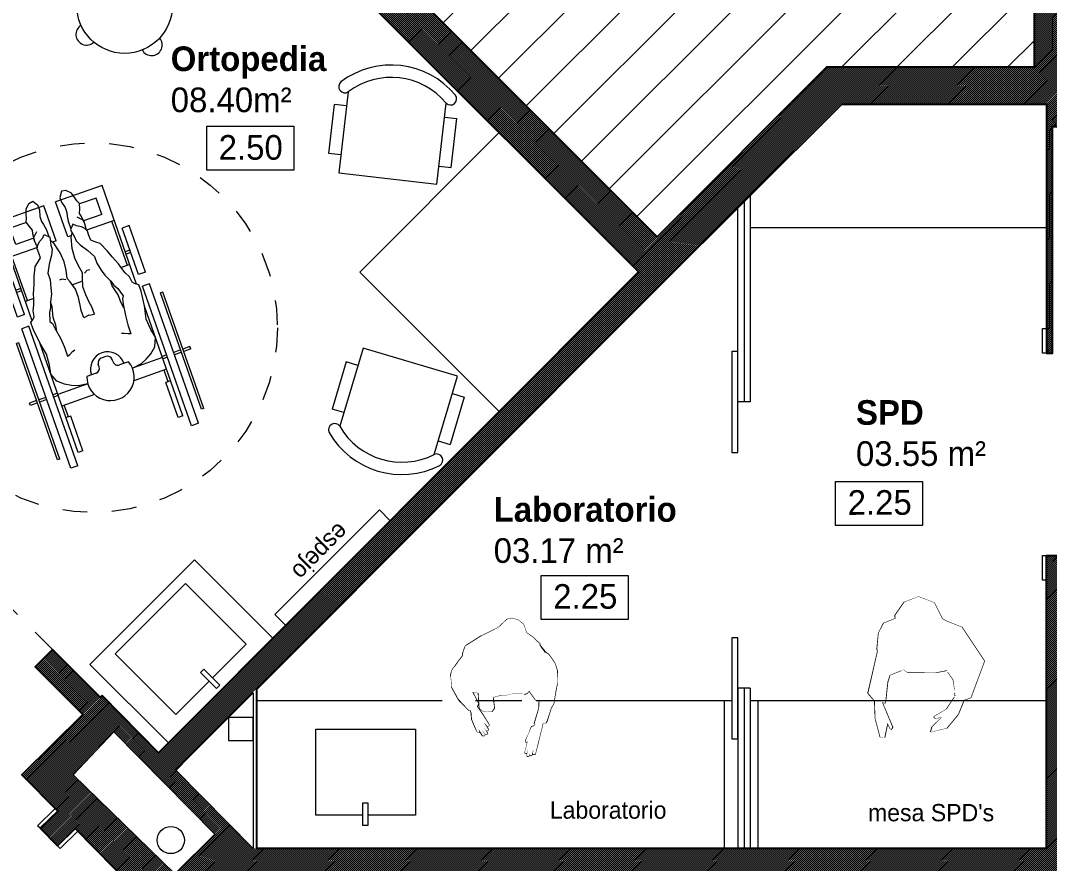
# Model space of a CAD drawing. Header units: millimetres. Extents: x -177 to 251, y 63 to 264.
# Drawn here: x 162.701 to 166.877, y 191.54 to 194.959 of the extents above; entities that cross this region are included whole.
import ezdxf

# ---------------------------------------------------------------- set-up
doc = ezdxf.new("R2010")
doc.units = ezdxf.units.MM
doc.header["$LTSCALE"] = 0.01
doc.set_wipeout_variables(frame=1)
doc.linetypes.add('TRAZOS', pattern=[19.05, 12.7, -6.35])
doc.linetypes.add('TRAZOS2', pattern=[0.375, 0.25, -0.125])
for name, color, linetype, lineweight in [('ARQ_AUXILIARES', 4, 'Continuous', 0), ('ARQ_DISCONTINUAS', 6, 'TRAZOS', 5), ('ARQ_MOBILIARIO', 102, 'Continuous', 5), ('ARQ_PROYECCION', 3, 'Continuous', 9), ('ARQ_SECCION', 1, 'Continuous', 25), ('TEX_TEXTOS', 7, 'Continuous', 5), ('TEX_TEXTOS SUP', 7, 'Continuous', 5)]:
    doc.layers.add(name, color=color, linetype=linetype, lineweight=lineweight)
doc.layers.add('I_ABASTECIMIENTO', color=7, linetype='Continuous', lineweight=9, true_color=0x0505ff)
doc.layers.add('SOMBR_SECCIÓN', color=9, linetype='Continuous', lineweight=0, true_color=0x808080)
doc.layers.get('I_ABASTECIMIENTO').off()
doc.styles.add('Arial', font='GOTHIC.TTF', dxfattribs={"height": 0.0036})
doc.styles.get("Standard").update_dxf_attribs({"font": 'GOTHIC.TTF'})

# ---------------------------------------------------------------- blocks, each defined once
blk = doc.blocks.new('456')
at = {"layer": 'ARQ_MOBILIARIO', "lineweight": 5}
for p, q in [((79636.1, 32642.6), (79675.7, 32671.6)), ((79675.7, 32671.6), (79695.1, 32673.4)), ((79695.1, 32673.4), (79719.7, 32662.8)), ((79719.7, 32662.8), (79739.1, 32642.6)), ((79563, 32616.2), (79494.3, 32583.6)), ((79563, 32616.2), (79636.1, 32642.6)), ((79748.6, 32598.3), (79739.1, 32642.6)), ((79480.3, 32555.4), (79494.3, 32583.6)), ((79505.8, 32580.9), (79485.5, 32556.3)), ((79537.5, 32598.5), (79505.8, 32580.9)), ((79510.2, 32565.1), (79545.4, 32607.4)), ((79615.8, 32596.8), (79664.3, 32596.8)), ((79664.3, 32596.8), (79693.3, 32580.9)), ((79693.3, 32580.9), (79699.5, 32576.5)), ((79699.5, 32576.5), (79706.5, 32556.3)), ((79746.6, 32607.4), (79773.4, 32584)), ((79773.4, 32584), (79774.3, 32580.9)), ((79774.3, 32580.9), (79794.6, 32556.3)), ((79445, 32509.6), (79464.4, 32531.1)), ((79464.4, 32531.1), (79480.3, 32546.6)), ((79464.4, 32531.1), (79492.1, 32540)), ((79480.3, 32546.6), (79480.3, 32555.4)), ((79498.7, 32523.7), (79485.5, 32556.3)), ((79514.6, 32550.1), (79510.2, 32565.1)), ((79542.8, 32523.7), (79547.2, 32560.7)), ((79706.5, 32556.3), (79715.3, 32519.3)), ((79794.6, 32556.3), (79781.4, 32523.7)), ((79792.8, 32552.8), (79797.2, 32546.6)), ((79797.2, 32546.6), (79811.4, 32523.7)), ((79421.1, 32472.4), (79426.9, 32490.2)), ((79426.9, 32490.2), (79435.9, 32502.3)), ((79435.9, 32502.3), (79445, 32509.6)), ((79501.4, 32516.7), (79498.7, 32523.7)), ((79501.4, 32516.7), (79532.2, 32492)), ((79539.2, 32490.3), (79532.2, 32492)), ((79539.2, 32490.3), (79554.9, 32474.3)), ((79542.8, 32510.5), (79542.8, 32523.7)), ((79552.5, 32490.3), (79542.8, 32510.5)), ((79552.5, 32490.3), (79556, 32467.4)), ((79712.7, 32497.3), (79708.3, 32484.1)), ((79715.3, 32519.3), (79712.7, 32497.3)), ((79732.9, 32510.5), (79716.5, 32476.8)), ((79724.1, 32523.7), (79717.1, 32484.1)), ((79725, 32490.3), (79721.5, 32467.4)), ((79746.2, 32490.3), (79725, 32490.3)), ((79737.4, 32519.3), (79732.9, 32510.5)), ((79778.7, 32516.7), (79746.2, 32490.3)), ((79781.4, 32523.7), (79778.7, 32516.7)), ((79811.4, 32523.7), (79822.1, 32513)), ((79822.1, 32513), (79830.6, 32499.9)), ((79830.6, 32499.9), (79846.5, 32469.1)), ((79421.3, 32448), (79419.8, 32425.5)), ((79421.1, 32472.4), (79421.3, 32448.9)), ((79515.5, 32452.4), (79497.9, 32422.5)), ((79533.1, 32457.7), (79515.5, 32452.4)), ((79533.1, 32402.2), (79522.5, 32454.2)), ((79556, 32467.4), (79563.2, 32457.7)), ((79563.2, 32457.7), (79567.4, 32448.9)), ((79571.8, 32431.3), (79567.4, 32448.9)), ((79708.3, 32484.1), (79708.3, 32462.1)), ((79708.3, 32462.1), (79710.9, 32457.7)), ((79710.9, 32448.9), (79708.3, 32428.6)), ((79715.3, 32463), (79710.9, 32448.9)), ((79710.9, 32457.7), (79710.9, 32448.9)), ((79717.1, 32484.1), (79715.3, 32463)), ((79721.5, 32467.4), (79715.3, 32463)), ((79747.7, 32452.8), (79740.9, 32463.8)), ((79747.7, 32452.8), (79744.4, 32402.2)), ((79777.9, 32429.5), (79747.7, 32452.8)), ((79846.5, 32469.1), (79851.7, 32439.6)), ((79439.9, 32375.4), (79419.8, 32425.5)), ((79497.9, 32422.5), (79497.9, 32401.3)), ((79585, 32424.2), (79571.8, 32431.3)), ((79636.1, 32393.4), (79585, 32424.2)), ((79703.9, 32418.1), (79690.7, 32387.2)), ((79708.3, 32428.6), (79703.9, 32418.1)), ((79762, 32419.8), (79747, 32413.7)), ((79762, 32419.8), (79747, 32413.7)), ((79768.2, 32426), (79762, 32419.8)), ((79769, 32436.5), (79768.2, 32426)), ((79768.2, 32426), (79777, 32421.6)), ((79776.1, 32407.5), (79777.9, 32429.5)), ((79776.1, 32407.5), (79776.1, 32407.5)), ((79778.7, 32375.8), (79776.1, 32407.5)), ((79776.1, 32407.5), (79776.1, 32407.5)), ((79846.3, 32390.6), (79848.3, 32414.5)), ((79851.7, 32439.6), (79848.3, 32414.5)), ((79448.6, 32360.6), (79439.9, 32375.4)), ((79497.9, 32401.3), (79518.2, 32345.3)), ((79543.6, 32383.3), (79499.6, 32396)), ((79520.8, 32325.6), (79524.1, 32388.9)), ((79520.8, 32325.6), (79524.1, 32388.9)), ((79543.6, 32383.3), (79524.1, 32388.9)), ((79549.3, 32373), (79533.1, 32402.2)), ((79638.7, 32373.1), (79569.7, 32362.9)), ((79579.7, 32364.3), (79579.7, 32320.3)), ((79579.7, 32364.3), (79579.7, 32320.3)), ((79638.7, 32367), (79615, 32369.6)), ((79664.3, 32377.6), (79636.1, 32393.4)), ((79707.8, 32362.9), (79638.7, 32373.1)), ((79660.8, 32369.6), (79638.7, 32367)), ((79690.7, 32387.2), (79664.3, 32377.6)), ((79744.4, 32402.2), (79728.2, 32373)), ((79751.4, 32332.6), (79728.7, 32373.9)), ((79777, 32396.9), (79733.7, 32382.8)), ((79763.6, 32316.1), (79778.7, 32375.8)), ((79771.3, 32395.1), (79778.2, 32373.7)), ((79846.3, 32390.6), (79835.1, 32357.3)), ((79477.3, 32323.5), (79448.6, 32360.6)), ((79503.1, 32325.6), (79477.3, 32323.5)), ((79486.4, 32309.8), (79483.2, 32324)), ((79518.2, 32345.3), (79503.1, 32325.6)), ((79510.7, 32335.4), (79514.6, 32328.2)), ((79514.6, 32328.2), (79516.4, 32324.7)), ((79516.4, 32324.7), (79529.6, 32300.1)), ((79533.1, 32314.2), (79520.8, 32325.6)), ((79533.1, 32314.2), (79520.8, 32325.6)), ((79766.4, 32325.6), (79751.4, 32332.6)), ((79765.3, 32326.1), (79751.4, 32332.6)), ((79835.1, 32357.3), (79821.6, 32309.3)), ((79484.7, 32286.9), (79486.4, 32309.8)), ((79492.6, 32260.4), (79484.7, 32286.9)), ((79525.2, 32282.5), (79545.4, 32236.7)), ((79529.6, 32300.1), (79550.7, 32256)), ((79568.3, 32308), (79533.1, 32314.2)), ((79568.3, 32308), (79533.1, 32314.2)), ((79579.7, 32320.3), (79568.3, 32308)), ((79579.7, 32320.3), (79568.3, 32308)), ((79735.2, 32238.3), (79760.9, 32298.3)), ((79760.9, 32298.3), (79763.6, 32316.1)), ((79810.5, 32296), (79785, 32242.3)), ((79821.6, 32309.3), (79810.5, 32296)), ((79499.6, 32234), (79492.6, 32260.4)), ((79501.4, 32267.5), (79505.8, 32249)), ((79505.8, 32249), (79508.4, 32229.6)), ((79520.8, 32214.7), (79506.7, 32243.7)), ((79508.4, 32265.7), (79529.6, 32217.3)), ((79518.1, 32274.5), (79540.1, 32221.7)), ((79531.3, 32219.1), (79519.5, 32240.3)), ((79536.6, 32234), (79528.7, 32249.2)), ((79543.6, 32250.8), (79531.5, 32268.1)), ((79548.1, 32249.9), (79543.6, 32250.8)), ((79550.7, 32256), (79548.1, 32249.9)), ((79738.3, 32237), (79733.5, 32229.3)), ((79761.1, 32233.8), (79735.2, 32238.3)), ((79785, 32242.3), (79778.9, 32235.6)), ((79503.1, 32231.4), (79499.6, 32234)), ((79508.4, 32229.6), (79503.1, 32231.4)), ((79525.2, 32213.8), (79520.8, 32214.7)), ((79529.6, 32217.3), (79525.2, 32213.8)), ((79536.6, 32218.2), (79531.3, 32219.1)), ((79541.9, 32233.2), (79536.6, 32234)), ((79540.1, 32221.7), (79536.6, 32218.2)), ((79545.4, 32236.7), (79541.9, 32233.2)), ((79706.5, 32200.3), (79691.7, 32175.7)), ((79721.2, 32226.1), (79706.5, 32200.3)), ((79733.5, 32229.3), (79721.2, 32226.1)), ((79743.8, 32169.4), (79755.7, 32201.2)), ((79755.7, 32201.2), (79760.1, 32211.5)), ((79760.1, 32211.5), (79767.7, 32234.4)), ((79778.9, 32235.6), (79761.1, 32233.8)), ((79699.4, 32172.4), (79681.5, 32125.8)), ((79689.2, 32122.5), (79711.8, 32174.4)), ((79691.7, 32175.7), (79690.9, 32168.2)), ((79690.9, 32168.2), (79695.3, 32167.8)), ((79695.3, 32167.8), (79706.4, 32180.3)), ((79696.2, 32109.2), (79721.5, 32166.8)), ((79707.9, 32111.8), (79728.8, 32160.4)), ((79722.7, 32115.1), (79743.8, 32169.4)), ((79681.5, 32125.8), (79685.4, 32123.6)), ((79685.4, 32123.6), (79689.2, 32122.5)), ((79694.8, 32134.1), (79687.9, 32113.1)), ((79687.9, 32113.1), (79691.8, 32110.8)), ((79703.4, 32125.2), (79699.6, 32115.7)), ((79699.6, 32115.7), (79703.5, 32112.1)), ((79703.5, 32112.1), (79707.9, 32111.8)), ((79718.3, 32136.7), (79713.3, 32116.5)), ((79713.3, 32116.5), (79717.7, 32114.8)), ((79717.7, 32114.8), (79722.7, 32115.1)), ((79691.8, 32110.8), (79696.2, 32109.2))]:
    blk.add_line(p, q, dxfattribs=at)
for centre, radius, start, end in [((79625, 32432.6), 192, 73.5986, 114.4905), ((79689.4, 32555.6), 68.8, 348.0511, 73.1982), ((79566.8, 32382.6), 20, 208.951, 278.4711), ((79710.7, 32382.6), 20, 261.5289, 331.049)]:
    blk.add_arc(centre, radius, start, end, dxfattribs=at)
at = {"lineweight": 5}
blk.add_wipeout([(79660.8, 32369.6), (79707.8, 32362.9), (79710.9, 32362.7), (79714.2, 32362.9), (79717.4, 32363.8), (79719.9, 32364.8), (79722.3, 32366.3), (79724.4, 32368.1), (79726.8, 32370.9), (79728.7, 32373.9), (79751.4, 32332.6), (79766, 32325.8), (79763.6, 32316.1), (79760.9, 32298.3), (79735.2, 32238.3), (79738.7, 32237.7), (79733.5, 32229.3), (79721.2, 32226.1), (79691.7, 32175.7), (79690.9, 32168.2), (79695.3, 32167.8), (79699.4, 32172.4), (79681.5, 32125.8), (79685.4, 32123.6), (79689.2, 32122.5), (79696.4, 32139.1), (79687.9, 32113.1), (79691.8, 32110.8), (79696.2, 32109.2), (79703.4, 32125.2), (79699.6, 32115.7), (79703.5, 32112.1), (79707.9, 32111.8), (79717.9, 32135), (79713.3, 32116.5), (79717.7, 32114.8), (79722.7, 32115.1), (79755.7, 32201.2), (79760.1, 32211.5), (79767.7, 32234.4), (79778.9, 32235.6), (79785, 32242.3), (79810.5, 32296), (79821.6, 32309.3), (79835.1, 32357.3), (79840.7, 32374), (79846.3, 32390.6), (79851.7, 32439.6), (79846.5, 32469.1), (79830.6, 32499.9), (79822.1, 32513), (79807.4, 32521.4), (79793, 32552.5), (79794.6, 32556.3), (79774.3, 32580.9), (79773.4, 32584), (79746.6, 32607.4), (79739.1, 32642.6), (79719.7, 32662.8), (79695.1, 32673.4), (79675.7, 32671.6), (79636.1, 32642.6), (79563, 32616.2), (79494.3, 32583.6), (79485.4, 32565.7), (79480.3, 32555.4), (79480.3, 32546.6), (79464.4, 32531.1), (79445, 32509.6), (79435.9, 32502.3), (79426.9, 32490.2), (79421.1, 32472.4), (79419.8, 32425.5), (79439.9, 32375.4), (79477.3, 32323.5), (79483.2, 32324), (79486.4, 32309.8), (79484.7, 32286.9), (79499.6, 32234), (79503.1, 32231.4), (79508.4, 32229.6), (79506.7, 32243.7), (79520.8, 32214.7), (79525.2, 32213.8), (79529.6, 32217.3), (79519.5, 32240.3), (79531.3, 32219.1), (79536.6, 32218.2), (79540.1, 32221.7), (79529.1, 32248.1), (79536.6, 32234), (79541.9, 32233.2), (79545.4, 32236.7), (79531.5, 32268.1), (79543.6, 32250.8), (79548.1, 32249.9), (79550.7, 32256), (79529.6, 32300.1), (79516.4, 32324.7), (79510.7, 32335.4), (79518.2, 32345.3), (79499.8, 32396), (79524.1, 32388.9), (79520.8, 32325.6), (79533.1, 32314.2), (79568.3, 32308), (79579.7, 32320.3), (79579.7, 32364.3), (79615, 32369.6), (79638.7, 32367)], dxfattribs=at).dxf.layer = 'ARQ_MOBILIARIO'
blk = doc.blocks.new('NM98')
at = {"layer": 'ARQ_MOBILIARIO'}
for p, q in [((80215.1, 32661), (80253.3, 32715.8)), ((80253.3, 32715.8), (80309.4, 32737.8)), ((80309.4, 32737.8), (80373.8, 32713.4)), ((80373.8, 32713.4), (80405.8, 32648.3)), ((80217.2, 32649.4), (80215.1, 32661)), ((80148.4, 32591.5), (80169.1, 32629.9)), ((80169.1, 32629.9), (80217.2, 32649.4)), ((80212.3, 32599.1), (80212.3, 32638.7)), ((80405.8, 32648.3), (80423.2, 32638.3)), ((80410.8, 32642.9), (80414.9, 32590.4)), ((80423.2, 32638.3), (80485, 32614.1)), ((80485, 32614.1), (80577.1, 32476.3)), ((80142.4, 32524.4), (80148.4, 32591.5)), ((80218.2, 32559.3), (80212.3, 32599.1)), ((80270.8, 32572.4), (80268.2, 32554.6)), ((80275.6, 32596.4), (80270.8, 32572.4)), ((80283, 32594), (80275.6, 32596.4)), ((80310.2, 32575.7), (80283, 32594)), ((80341.1, 32573.8), (80310.2, 32575.7)), ((80362, 32583.8), (80341.1, 32573.8)), ((80364.2, 32599), (80362, 32583.8)), ((80376.3, 32575.2), (80363.7, 32551.1)), ((80383, 32576.8), (80364.2, 32599)), ((80392.6, 32562.5), (80383, 32576.8)), ((80414.9, 32590.4), (80404.6, 32564.6)), ((80217, 32538.8), (80222.1, 32503.9)), ((80240.8, 32518.3), (80218.2, 32559.3)), ((80291.9, 32530.4), (80266.9, 32545.7)), ((80268.2, 32554.6), (80267.2, 32530.1)), ((80267.2, 32530.1), (80275.5, 32515.9)), ((80315, 32519.2), (80291.9, 32530.4)), ((80358.6, 32533.7), (80347.7, 32521)), ((80363.7, 32551.1), (80358.6, 32533.7)), ((80404.6, 32564.6), (80392.6, 32562.5)), ((80457.7, 32486.1), (80445.7, 32533.1)), ((80445.7, 32533.1), (80494.2, 32477)), ((80106.2, 32346.3), (80139.1, 32492.1)), ((80139.1, 32492.1), (80144.9, 32517.4)), ((80144.9, 32517.4), (80142.4, 32524.4)), ((80222.1, 32503.9), (80186.9, 32527.9)), ((80186.9, 32527.9), (80212.3, 32480.8)), ((80274.8, 32501.7), (80240.8, 32518.3)), ((80285, 32509.3), (80274.8, 32501.7)), ((80275.5, 32515.9), (80285, 32509.3)), ((80335.1, 32515), (80315, 32519.2)), ((80347.7, 32521), (80335.1, 32515)), ((80212.3, 32480.8), (80184.1, 32393)), ((80264.8, 32431.2), (80216, 32464.3)), ((80442.4, 32443.1), (80457.7, 32486.1)), ((80494.2, 32477), (80490.8, 32402.1)), ((80577.1, 32476.3), (80521.4, 32327.9)), ((80239.7, 32438.6), (80196, 32421)), ((80264.8, 32431.2), (80377.8, 32429.8)), ((80377.8, 32429.8), (80442.4, 32443.1)), ((80428.7, 32433.2), (80451.2, 32401.4)), ((80184.1, 32393), (80174.6, 32306.4)), ((80451.2, 32401.4), (80457.2, 32358.5)), ((80490.8, 32402.1), (80455.3, 32339.3)), ((80132.9, 32315.1), (80106.2, 32346.3)), ((80424.9, 32282.2), (80457, 32330.7)), ((80455.3, 32339.3), (80480.1, 32328.2)), ((80521.4, 32327.9), (80493.8, 32318.7)), ((80135.1, 32243.3), (80132.9, 32315.1)), ((80174.6, 32306.4), (80161.6, 32310.1)), ((80161.6, 32310.1), (80203.8, 32208.7)), ((80372.7, 32251), (80424.9, 32282.2)), ((80493.8, 32318.7), (80470.9, 32261.6)), ((80155.5, 32167.5), (80135.1, 32243.3)), ((80365.9, 32209.3), (80404.2, 32248.1)), ((80377.5, 32245.3), (80372.7, 32251)), ((80404.2, 32248.1), (80377.5, 32245.3)), ((80470.9, 32261.6), (80423.7, 32204.8)), ((80184, 32226.2), (80171.3, 32166.3)), ((80197.7, 32198.6), (80184, 32226.2)), ((80203.8, 32208.7), (80197.7, 32198.6)), ((80360.4, 32189.4), (80365.9, 32209.3)), ((80423.7, 32204.8), (80360.4, 32189.4)), ((80171.3, 32166.3), (80155.5, 32167.5))]:
    blk.add_line(p, q, dxfattribs=at)
blk.add_wipeout([(80360.4, 32189.4), (80423.7, 32204.8), (80470.9, 32261.6), (80493.8, 32318.7), (80521.4, 32327.9), (80577.1, 32476.3), (80485, 32614.1), (80423.2, 32638.3), (80405.8, 32648.3), (80373.8, 32713.4), (80309.4, 32737.8), (80253.3, 32715.8), (80215.1, 32661), (80217.2, 32649.4), (80169.1, 32629.9), (80148.4, 32591.5), (80142.4, 32524.4), (80144.9, 32517.4), (80106.2, 32346.3), (80132.9, 32315.1), (80135.1, 32243.3), (80155.5, 32167.5), (80171.3, 32166.3), (80184, 32226.2), (80197.7, 32198.6), (80203.8, 32208.7), (80161.6, 32310.1), (80174.6, 32306.4), (80184.1, 32393), (80192.7, 32419.6), (80248.5, 32442.2), (80264.8, 32431.2), (80377.8, 32429.8), (80424.3, 32439.4), (80451.2, 32401.4), (80458.9, 32345.8), (80455.3, 32339.3), (80461, 32336.8), (80424.9, 32282.2), (80372.7, 32251), (80377.5, 32245.3), (80404.2, 32248.1), (80365.9, 32209.3)]).dxf.layer = 'ARQ_MOBILIARIO'
blk = doc.blocks.new('A$C7E0B66F5')
at = {"layer": 'ARQ_DISCONTINUAS', "linetype": 'TRAZOS2', "ltscale": 25}
blk.add_circle((0.75, 0.75), 0.75, dxfattribs=at)
at = {"layer": 'ARQ_MOBILIARIO'}
for p, q in [((0.7879, 1.3267), (0.5992, 1.2604)), ((0.9283, 0.9271), (0.7879, 1.3267)), ((0.649, 1.1189), (0.5992, 1.2604)), ((0.7635, 1.2757), (0.697, 1.2524)), ((0.7867, 1.2097), (0.7635, 1.2757)), ((0.5521, 1.2439), (0.3634, 1.1776)), ((0.6018, 1.1023), (0.5521, 1.2439)), ((0.5038, 0.778), (0.3634, 1.1776)), ((0.4809, 1.1764), (0.4144, 1.1531)), ((0.6701, 1.1694), (0.6594, 1.1468)), ((0.6837, 1.163), (0.6701, 1.1694)), ((0.7867, 1.2097), (0.7126, 1.1837)), ((0.8377, 1.1852), (0.7246, 1.1455)), ((0.8912, 1.0026), (0.8282, 1.1819)), ((0.4376, 1.087), (0.4144, 1.1531)), ((0.5472, 1.115), (0.5537, 1.1285)), ((0.5537, 1.1285), (0.5762, 1.1176)), ((0.6594, 1.1468), (0.6765, 1.119)), ((0.6621, 1.1177), (0.6666, 1.135)), ((0.704, 1.1589), (0.6837, 1.163)), ((0.7177, 1.1523), (0.704, 1.1589)), ((0.7291, 1.1412), (0.7177, 1.1523)), ((0.735, 1.1245), (0.7291, 1.1412)), ((0.8981, 1.1641), (0.8698, 1.1541)), ((0.9361, 0.9654), (0.8698, 1.1541)), ((0.9644, 0.9754), (0.8981, 1.1641)), ((0.5117, 1.1131), (0.4376, 1.087)), ((0.5273, 1.0854), (0.5339, 1.0991)), ((0.5339, 1.0991), (0.5472, 1.115)), ((0.5762, 1.1176), (0.5803, 1.0852)), ((0.5924, 1.0932), (0.5779, 1.1038)), ((0.6018, 1.1023), (0.587, 1.0971)), ((0.6177, 1.0532), (0.5924, 1.0932)), ((0.6638, 1.1241), (0.649, 1.1189)), ((0.6673, 1.0706), (0.6621, 1.1177)), ((0.6765, 1.119), (0.6824, 1.1022)), ((0.6824, 1.1022), (0.6995, 1.0857)), ((0.6995, 1.0857), (0.7303, 1.0627)), ((0.742, 1.1045), (0.735, 1.1245)), ((0.7634, 1.0968), (0.742, 1.1045)), ((0.7803, 1.0915), (0.7634, 1.0968)), ((0.8101, 1.0605), (0.7803, 1.0915)), ((0.5261, 1.0757), (0.4131, 1.036)), ((0.5253, 1.0696), (0.5273, 1.0854)), ((0.5312, 1.0529), (0.5253, 1.0696)), ((0.5383, 1.0329), (0.5312, 1.0529)), ((0.5831, 1.0448), (0.5736, 1.0076)), ((0.5803, 1.0852), (0.5862, 1.0684)), ((0.5862, 1.0684), (0.5831, 1.0448)), ((0.6341, 1.0175), (0.6177, 1.0532)), ((0.6769, 1.0325), (0.6673, 1.0706)), ((0.7303, 1.0627), (0.7577, 1.0384)), ((0.8296, 1.0373), (0.8101, 1.0605)), ((0.9013, 1.0645), (0.8824, 1.0579)), ((0.9046, 1.055), (0.8857, 1.0484)), ((0.4855, 0.8601), (0.4225, 1.0394)), ((0.5165, 0.9988), (0.5264, 1.0135)), ((0.5264, 1.0135), (0.5383, 1.0329)), ((0.5736, 1.0076), (0.5673, 0.9716)), ((0.6424, 0.9829), (0.6341, 1.0175)), ((0.692, 1.0003), (0.6769, 1.0325)), ((0.7577, 1.0384), (0.7671, 1.0115)), ((0.7671, 1.0115), (0.7844, 0.9837)), ((0.8548, 1.0085), (0.8296, 1.0373)), ((0.8684, 0.9907), (0.8548, 1.0085)), ((0.9006, 1.006), (0.866, 0.9938)), ((0.4075, 0.9917), (0.3792, 0.9817)), ((0.4455, 0.793), (0.3792, 0.9817)), ((0.4738, 0.803), (0.4075, 0.9917)), ((0.5126, 0.956), (0.5165, 0.9988)), ((0.5673, 0.9716), (0.5768, 0.9446)), ((0.6464, 0.9502), (0.6424, 0.9829)), ((0.7093, 0.9724), (0.692, 1.0003)), ((0.7085, 0.9534), (0.7093, 0.9724)), ((0.7172, 0.9715), (0.7281, 0.9828)), ((0.7281, 0.9828), (0.7382, 0.9863)), ((0.7844, 0.9837), (0.7994, 0.9627)), ((0.7994, 0.9627), (0.822, 0.9406)), ((0.8822, 0.973), (0.8684, 0.9907)), ((0.8993, 0.9564), (0.8822, 0.973)), ((0.9644, 0.9754), (0.9361, 0.9654)), ((0.5103, 0.8874), (0.512, 0.9257)), ((0.512, 0.9257), (0.5126, 0.956)), ((0.5768, 0.9446), (0.5807, 0.9121)), ((0.6252, 0.9466), (0.6151, 0.9431)), ((0.6408, 0.9446), (0.6252, 0.9466)), ((0.6589, 0.936), (0.6464, 0.9502)), ((0.6808, 0.906), (0.6589, 0.936)), ((0.7091, 0.9387), (0.6676, 0.9241)), ((0.7102, 0.9163), (0.7085, 0.9534)), ((0.8291, 0.9204), (0.822, 0.9406)), ((0.822, 0.9406), (0.8358, 0.9228)), ((0.8533, 0.8837), (0.8291, 0.9204)), ((0.8358, 0.9228), (0.8518, 0.9096)), ((0.9109, 0.9341), (0.8993, 0.9564)), ((0.92, 0.9297), (0.9109, 0.9341)), ((0.937, 0.9245), (0.92, 0.9297)), ((0.9464, 0.8977), (0.937, 0.9245)), ((0.981, 0.9282), (0.9527, 0.9182)), ((1.1799, 0.3621), (0.981, 0.9282)), ((0.4579, 0.9087), (0.439, 0.902)), ((0.4612, 0.8992), (0.4423, 0.8926)), ((0.5108, 0.8651), (0.5103, 0.8874)), ((0.5822, 0.8864), (0.5783, 0.855)), ((0.5807, 0.9121), (0.5822, 0.8864)), ((0.6926, 0.8725), (0.6808, 0.906)), ((0.7219, 0.8828), (0.7102, 0.9163)), ((0.7359, 0.8538), (0.7219, 0.8828)), ((0.8518, 0.9096), (0.8737, 0.8796)), ((0.8639, 0.8535), (0.8533, 0.8837)), ((0.8737, 0.8796), (0.8704, 0.8672)), ((0.9597, 0.8383), (0.9464, 0.8977)), ((1.1516, 0.3522), (0.9527, 0.9182)), ((1.0353, 0.8943), (1.0258, 0.891)), ((1.1916, 0.4192), (1.0258, 0.891)), ((1.201, 0.4226), (1.0353, 0.8943)), ((0.5107, 0.8689), (0.4761, 0.8568)), ((0.5082, 0.8189), (0.5112, 0.8426)), ((0.5112, 0.8426), (0.5108, 0.8651)), ((0.5854, 0.8348), (0.5783, 0.855)), ((0.5783, 0.855), (0.5787, 0.8324)), ((0.6998, 0.8411), (0.6926, 0.8725)), ((0.7035, 0.8198), (0.6998, 0.8411)), ((0.7463, 0.8348), (0.7359, 0.8538)), ((0.8769, 0.831), (0.8639, 0.8535)), ((0.8704, 0.8672), (0.8742, 0.8459)), ((0.8742, 0.8459), (0.8827, 0.8)), ((0.9672, 0.7846), (0.9597, 0.8383)), ((1.1161, 0.3927), (0.9598, 0.8377)), ((0.4738, 0.803), (0.4455, 0.793)), ((0.513, 0.7943), (0.5082, 0.8189)), ((0.5087, 0.7852), (0.513, 0.7943)), ((0.5787, 0.8324), (0.5745, 0.8121)), ((0.5745, 0.8121), (0.5762, 0.7751)), ((0.5895, 0.791), (0.5854, 0.8348)), ((0.7141, 0.7897), (0.7035, 0.8198)), ((0.7343, 0.8006), (0.7141, 0.7897)), ((0.7343, 0.8006), (0.7569, 0.8047)), ((0.7569, 0.8047), (0.7463, 0.8348)), ((0.8827, 0.8), (0.8924, 0.7619)), ((0.4904, 0.7558), (0.4621, 0.7459)), ((0.6893, 0.1897), (0.4904, 0.7558)), ((0.4987, 0.7705), (0.5087, 0.7852)), ((0.5081, 0.7437), (0.4987, 0.7705)), ((0.5762, 0.7751), (0.5864, 0.7674)), ((0.5864, 0.7674), (0.5969, 0.7485)), ((0.6001, 0.7608), (0.5895, 0.791)), ((0.604, 0.7351), (0.6001, 0.7608)), ((0.8924, 0.7619), (0.8982, 0.7451)), ((0.9859, 0.7421), (0.9672, 0.7846)), ((0.661, 0.1798), (0.4621, 0.7459)), ((0.5349, 0.689), (0.5081, 0.7437)), ((0.5969, 0.7485), (0.6189, 0.7073)), ((0.8784, 0.7269), (0.8672, 0.7268)), ((0.8941, 0.7248), (0.8784, 0.7269)), ((0.9053, 0.7251), (0.8941, 0.7248)), ((0.8982, 0.7451), (0.9053, 0.7251)), ((1.0043, 0.711), (0.9859, 0.7421)), ((1.0027, 0.6728), (1.0043, 0.711)), ((0.4503, 0.6887), (0.4409, 0.6854)), ((0.6067, 0.2137), (0.4409, 0.6854)), ((0.6161, 0.217), (0.4503, 0.6887)), ((0.5626, 0.6424), (0.5349, 0.689)), ((0.6916, 0.2435), (0.5352, 0.6885)), ((0.6189, 0.7073), (0.6352, 0.6716)), ((0.6352, 0.6716), (0.6411, 0.6548)), ((0.9865, 0.6444), (1.0027, 0.6728)), ((1.1448, 0.6731), (1.1165, 0.6631)), ((1.1481, 0.6636), (1.1448, 0.6731)), ((0.5746, 0.5975), (0.5626, 0.6424)), ((0.6411, 0.6548), (0.6481, 0.6348)), ((0.6481, 0.6348), (0.6571, 0.6416)), ((0.6571, 0.6416), (0.668, 0.653)), ((0.668, 0.653), (0.6769, 0.6599)), ((0.8039, 0.6328), (0.785, 0.6262)), ((1.0332, 0.6286), (0.9116, 0.5858)), ((0.9677, 0.6228), (0.9865, 0.6444)), ((1.0505, 0.6399), (1.0316, 0.6333)), ((1.0538, 0.6305), (1.0349, 0.6239)), ((1.1071, 0.6598), (1.0788, 0.6499)), ((1.1104, 0.6504), (1.0821, 0.6404)), ((1.1481, 0.6636), (1.1198, 0.6537)), ((0.5797, 0.5618), (0.5746, 0.5975)), ((0.7761, 0.5912), (0.7728, 0.6007)), ((0.8327, 0.6111), (0.8294, 0.6205)), ((0.8959, 0.6121), (0.8582, 0.5989)), ((0.9116, 0.5858), (0.9477, 0.6044)), ((0.9477, 0.6044), (0.9677, 0.6228)), ((0.6048, 0.533), (0.5797, 0.5618)), ((0.7638, 0.5657), (0.7261, 0.5525)), ((1.0498, 0.5814), (0.9171, 0.5348)), ((1.057, 0.5309), (1.0404, 0.5781)), ((0.6353, 0.521), (0.6048, 0.533)), ((0.7303, 0.5221), (0.6087, 0.4794)), ((0.6635, 0.5159), (0.6353, 0.521)), ((0.6906, 0.514), (0.6635, 0.5159)), ((0.7303, 0.5221), (0.6906, 0.514)), ((1.0664, 0.5342), (1.0475, 0.5276)), ((1.0973, 0.3861), (1.0475, 0.5276)), ((0.5599, 0.4675), (0.5316, 0.4576)), ((0.607, 0.4841), (0.5882, 0.4775)), ((0.6103, 0.4747), (0.5915, 0.4681)), ((0.758, 0.4789), (0.6253, 0.4322)), ((0.5221, 0.4543), (0.4938, 0.4443)), ((0.4971, 0.4349), (0.4938, 0.4443)), ((0.5254, 0.4449), (0.4971, 0.4349)), ((0.5632, 0.4581), (0.5349, 0.4482)), ((0.6513, 0.3884), (0.6347, 0.4355)), ((1.201, 0.4226), (1.1916, 0.4192)), ((0.6607, 0.3917), (0.6418, 0.3851)), ((0.7104, 0.2502), (0.6607, 0.3917)), ((1.1161, 0.3927), (1.0973, 0.3861)), ((1.1799, 0.3621), (1.1516, 0.3522)), ((0.6161, 0.217), (0.6067, 0.2137)), ((0.7104, 0.2502), (0.6916, 0.2435)), ((0.6893, 0.1897), (0.661, 0.1798))]:
    blk.add_line(p, q, dxfattribs=at)
for points in [[(0.7185, 1.1714), (0.7045, 1.2004), (0.6965, 1.2126), (0.6973, 1.2317), (0.6969, 1.2542), (0.6855, 1.2652), (0.6774, 1.2774), (0.6636, 1.2952), (0.641, 1.3061), (0.623, 1.3036), (0.6168, 1.2787), (0.6239, 1.2586), (0.6386, 1.2375), (0.6457, 1.2174), (0.647, 1.2028), (0.6509, 1.1815), (0.6615, 1.1514)], [(0.5147, 1.0998), (0.5075, 1.1311), (0.5062, 1.1457), (0.4935, 1.1601), (0.4797, 1.1779), (0.4818, 1.1936), (0.4804, 1.2082), (0.4801, 1.2307), (0.491, 1.2534), (0.5066, 1.2627), (0.5269, 1.2472), (0.534, 1.227), (0.5357, 1.2013), (0.5428, 1.1812), (0.5508, 1.169), (0.5611, 1.15), (0.5717, 1.1198)], [(0.7246, 1.1455), (0.7185, 1.1714), (0.7138, 1.1848), (0.6865, 1.1978)], [(0.5261, 1.0757), (0.5147, 1.0998), (0.51, 1.1132), (0.5231, 1.1404)]]:
    blk.add_lwpolyline(points, dxfattribs=at)
for centre, radius, start, end in [((0.811, 0.5823), 0.07, 19.36, 199.36), ((0.8105, 0.6139), 0.02, 19.36, 109.36), ((0.8222, 0.5504), 0.0962, 178.7503, 39.9697), ((0.7572, 0.5846), 0.02, 289.36, 19.36), ((0.7916, 0.6073), 0.02, 109.36, 199.36), ((0.8516, 0.6177), 0.02, 199.36, 289.36)]:
    blk.add_arc(centre, radius, start, end, dxfattribs=at)
blk = doc.blocks.new('silla planta')
at = {"layer": 'ARQ_MOBILIARIO'}
for p, q in [((0.5326, -0.8996), (0.5326, -1.2306)), ((0.9326, -1.2306), (0.9326, -0.8996)), ((0.4826, -1.1572), (0.4826, -0.9572)), ((0.5326, -0.9572), (0.4826, -0.9572)), ((0.9326, -0.9572), (0.9826, -0.9572)), ((0.9826, -1.1572), (0.9826, -0.9572)), ((0.5326, -1.1572), (0.4826, -1.1572)), ((0.9326, -1.1572), (0.9826, -1.1572)), ((0.5326, -1.2306), (0.9326, -1.2306))]:
    blk.add_line(p, q, dxfattribs=at)
for centre, radius, start, end in [((0.7326, -1.1099), 0.3402, 46.4394, 133.5606), ((0.7326, -1.1099), 0.2902, 46.4394, 133.5606), ((0.5169, -0.8801), 0.0251, 138.3417, 308.7795), ((0.9483, -0.8801), 0.0251, 231.2205, 41.6583)]:
    blk.add_arc(centre, radius, start, end, dxfattribs=at)
blk = doc.blocks.new('srtjsrtj')
at = {"layer": 'ARQ_MOBILIARIO'}
blk.add_circle((280.0308, 210.5851), 0.1938, dxfattribs=at)
for centre, start, end in [((280.0573, 210.7771), 345.7528, 178.5155), ((280.2213, 210.5495), 253.0255, 85.7882), ((280.0042, 210.3931), 165.7528, 358.5155)]:
    blk.add_arc(centre, 0.0431, start, end, dxfattribs=at)

msp = doc.modelspace()

# ---------------------------------------------------------------- linework, layer by layer
at = {"layer": 'ARQ_AUXILIARES'}
for points in [[(163.6446, 192.2319), (163.6446, 191.6008), (163.3314, 191.9182)], [(163.5446, 192.0394), (163.6446, 192.0394), (163.6446, 192.1319), (163.5446, 192.1319)], [(163.3274, 191.4979), (162.914, 191.9002), (163.0797, 192.0735), (163.4893, 191.6585)]]:
    msp.add_lwpolyline(points, close=True, dxfattribs=at)
msp.add_circle((163.3105, 191.6348), 0.055, dxfattribs=at)
at = {"layer": 'ARQ_DISCONTINUAS', "ltscale": 0.5}
msp.add_line((162.8302, 192.408), (162.2501, 192.9875), dxfattribs=at)
at = {"layer": 'ARQ_MOBILIARIO'}
for p, q in [((165.6623, 194.1194), (166.8641, 194.1194)), ((165.5566, 192.2008), (165.5566, 191.6008)), ((165.6935, 192.2008), (165.6935, 191.6008))]:
    msp.add_line(p, q, dxfattribs=at)
for points in [[(164.0777, 193.9388), (164.6436, 193.3734), (165.209, 193.9394), (164.6431, 194.5047)], [(166.8491, 193.7094), (166.8641, 193.7094), (166.8641, 193.6094), (166.8491, 193.6094)], [(164.201, 192.9302), (163.7769, 192.5058), (163.7333, 192.5493), (164.1574, 192.9738)], [(163.3009, 192.0293), (162.9826, 192.3473), (163.4066, 192.7718), (163.725, 192.4538)], [(166.8491, 192.7894), (166.8641, 192.7894), (166.8641, 192.6894), (166.8491, 192.6894)], [(163.509, 192.2631), (163.4956, 192.2497), (163.4311, 192.3141), (163.4445, 192.3275)], [(162.8413, 191.7635), (162.8519, 191.7528), (162.7807, 191.6826), (162.7702, 191.6932)], [(164.1096, 191.6945), (164.0906, 191.6945), (164.0906, 191.7857), (164.1096, 191.7857)], [(162.9221, 191.6816), (162.9327, 191.671), (162.8615, 191.6007), (162.8509, 191.6114)]]:
    msp.add_lwpolyline(points, close=True, dxfattribs=at)
for points in [[(163.466, 192.2792), (163.3307, 192.1437), (163.0843, 192.3898), (163.3699, 192.6757), (163.6163, 192.4296), (163.4795, 192.2926)], [(164.0906, 191.7363), (163.8991, 191.7362), (163.8989, 192.0844), (164.3031, 192.0846), (164.3032, 191.7363), (164.1096, 191.7363)]]:
    msp.add_lwpolyline(points, dxfattribs=at)
at = {"layer": 'ARQ_PROYECCION', "ltscale": 0.5}
for p, q in [((165.6373, 194.2245), (165.6373, 193.4122)), ((165.6623, 194.2494), (165.6623, 193.4122)), ((165.6123, 193.2072), (165.6123, 194.1996)), ((165.6623, 193.4122), (165.6123, 193.4122)), ((165.6623, 192.2508), (165.6123, 192.2508)), ((165.6123, 192.2508), (165.6123, 191.6008)), ((165.6373, 192.2508), (165.6373, 191.6008)), ((165.6623, 192.2508), (165.6623, 191.6008))]:
    msp.add_line(p, q, dxfattribs=at)
msp.add_lwpolyline([(165.6123, 193.6172), (165.5873, 193.6172), (165.5873, 193.2072), (165.6123, 193.2072)], dxfattribs=at)
msp.add_lwpolyline([(165.6123, 192.0458), (165.6123, 192.4558), (165.5873, 192.4558), (165.5873, 192.0458)], close=True, dxfattribs=at)
at = {"layer": 'ARQ_SECCION'}
msp.add_line((163.6596, 191.6008), (163.6596, 192.2469), dxfattribs=at)
at = {"layer": 'ARQ_SECCION', "ltscale": 0.5}
for points in [[(166.8641, 191.6008), (166.8641, 192.7894), (166.9641, 192.7894)], [(162.8519, 191.7528), (162.7807, 191.6826), (162.8509, 191.6114), (162.9221, 191.6816), (163.319, 191.2795), (163.5433, 191.5008), (164.334, 191.5008), (164.334, 190.8458), (164.434, 190.8458), (164.434, 191.5008)], [(166.8641, 191.6008), (163.6596, 191.6008)]]:
    msp.add_lwpolyline(points, dxfattribs=at)
at = {"layer": 'TEX_TEXTOS SUP'}
for points in [[(163.4563, 194.5301), (163.8099, 194.5301), (163.8099, 194.3515), (163.4563, 194.3515)], [(166.0083, 193.0899), (166.3619, 193.0899), (166.3619, 192.9112), (166.0083, 192.9112)]]:
    msp.add_lwpolyline(points, close=True, dxfattribs=at)

# ---------------------------------------------------------------- block references
at = {"layer": 'ARQ_AUXILIARES', "ltscale": 10, "rotation": 353.4034685218574}
msp.add_blockref('silla planta', (163.6049, 195.6248), dxfattribs=at)
at = {"layer": 'ARQ_AUXILIARES'}
msp.add_blockref('A$C7E0B66F5', (162.2435, 192.9632), dxfattribs=at)
at = {"layer": 'ARQ_AUXILIARES', "rotation": 163.394741429604}
msp.add_blockref('silla planta', (164.6331, 192.1848), dxfattribs=at)
at = {"layer": 'ARQ_AUXILIARES', "xscale": 0.001, "yscale": 0.001, "zscale": 0.001, "rotation": 6.915169689613077}
msp.add_blockref('456', (89.5135, 150.5037), dxfattribs=at)
at = {"layer": 'I_ABASTECIMIENTO', "rotation": 315.0296503328959}
msp.add_blockref('srtjsrtj', (-183.8202, 243.9457), dxfattribs=at)

# ---------------------------------------------------------------- texts
at = {"layer": 'ARQ_MOBILIARIO', "style": 'Arial'}
for s, rotation, p in [('espejo', 225.2171, (163.9906, 192.9266)), ('Laboratorio', 359.9909, (164.8488, 191.7217)), ("mesa SPD's", 359.9909, (166.1402, 191.7112))]:
    msp.add_text(s, height=0.07, rotation=rotation, dxfattribs=at).set_placement(p)
at = {"layer": 'TEX_TEXTOS', "char_height": 0.1, "attachment_point": 1}
for s, insert in [('\\pi0.44565;{\\fCentury Gothic|b1|i0|c0|p34;Ortopedia\\P\\pi0.52451;}08.40m²', (162.8646, 194.8541)), ('\\pi0.66383;{\\fCentury Gothic|b1|i0|c0|p34;SPD\\P\\pi0.50523;}03.55 m²', (165.4277, 193.4193)), ('\\pi0.40734;{\\fCentury Gothic|b1|i0|c0|p34;Laboratorio\\P\\pi0.50523;}03.17 m²', (164.2136, 193.026))]:
    msp.add_mtext_dynamic_manual_height_columns(s, width=1.56601, gutter_width=12.5, heights=[1.3466], dxfattribs=dict(at, insert=insert))
at = {"layer": 'TEX_TEXTOS SUP', "char_height": 0.1, "width": 1.020197, "attachment_point": 7, "rotation": 0.0453}
for s, insert in [('\\pi0.37941;2.50', (163.1255, 194.3927)), ('\\pi0.38022;2.25', (165.6775, 192.9524))]:
    msp.add_mtext(s, dxfattribs=dict(at, insert=insert))

# ---------------------------------------------------------------- next in the draw order: hatches: boundary and pattern name
at = {"layer": 'SOMBR_SECCIÓN'}
h = msp.add_hatch(dxfattribs=at)
h.set_pattern_fill('LINE', color=256, scale=0.05, angle=45)
h.paths.add_polyline_path([(163.0565, 196.308), (165.285, 194.0817), (165.9719, 194.7694), (166.8141, 194.7694), (166.8141, 196.3494), (167.4641, 196.3494), (167.4641, 197.4194), (168.4441, 197.4194), (171.7941, 197.4194), (171.7941, 200.7981), (153.554, 200.7981), (153.554, 187.9529), (155.2489, 186.258), (157.2984, 188.5181), (157.375, 188.4415), (158.289, 189.3795), (158.1659, 189.5079), (159.7475, 191.1323), (158.4588, 192.4399), (160.648, 194.6371), (161.0155, 194.2648)])
h = msp.add_hatch(dxfattribs=at)
h.set_pattern_fill('LINE', color=256, scale=0.0018, angle=45)
h.paths.add_polyline_path([(166.9641, 194.5796), (166.8641, 194.5796), (166.8641, 193.6094), (166.8891, 193.6094), (166.8891, 194.5294), (166.9391, 194.5294), (166.9391, 193.6094), (166.9641, 193.6094)], flags=17)
h.paths.add_polyline_path([(162.068, 190.8387), (162.2673, 191.0354), (162.2498, 191.0532), (161.5949, 190.4069), (161.5598, 190.4425), (162.2146, 191.0888), (162.1971, 191.1066), (161.4713, 190.3903), (161.559, 190.3014), (161.7138, 190.454), (162.0716, 190.8071), (162.1067, 190.7715), (161.5942, 190.2657), (161.6118, 190.2479), (162.0671, 190.6973), (162.6489, 190.1078), (162.7489, 190.1489)])
h.paths.add_polyline_path([(164.434, 190.0258), (164.409, 190.0258), (164.409, 189.1058), (164.359, 189.1058), (164.359, 190.0258), (164.334, 190.0258), (164.334, 189.0544), (164.434, 189.0544)], flags=17)
h.paths.add_polyline_path([(157.9387, 188.5488), (157.8145, 188.6776), (158.4977, 189.3787), (158.3745, 189.5072), (159.3527, 190.5119), (159.1434, 190.5119), (158.1659, 189.5079), (158.289, 189.3795), (157.375, 188.4415), (157.2984, 188.5181), (155.2489, 186.258), (155.3797, 186.1272), (155.339, 186.0864), (155.4627, 185.9626), (155.4945, 185.9945), (155.8481, 186.348), (155.6828, 186.5133), (157.3037, 188.3006), (157.5008, 188.1035)])
h.paths.add_polyline_path([(161.1791, 189.5244), (160.8786, 189.5244), (161.0993, 189.7422), (160.9588, 189.8845), (160.5939, 189.5244), (160.5939, 188.9544), (161.1791, 188.9544), (165.677, 188.9544), (165.6768, 189.0544), (162.7489, 189.0544), (162.7489, 190.1489), (162.6989, 190.1283), (162.6682, 190.1149), (162.6489, 190.1078), (162.6489, 189.0544), (161.1791, 189.0544)])
h.paths.add_polyline_path([(166.6841, 189.6494), (165.6756, 189.6494), (165.677, 188.9544), (166.6841, 188.9544)])
h.paths.add_polyline_path([(166.6841, 190.5119), (166.5841, 190.5119), (166.5841, 189.6494), (166.6841, 189.6494)])
h.paths.add_polyline_path([(166.6841, 191.5008), (166.9641, 191.5008), (166.9641, 192.0394), (170.2709, 192.0394), (170.2709, 192.1894), (166.9641, 192.1894), (166.9641, 192.7894), (166.8641, 192.7894), (166.8641, 191.6008), (166.5841, 191.6008), (163.6446, 191.6008), (163.3314, 191.9182), (163.5446, 192.1318), (163.5446, 192.1319), (163.5448, 192.1319), (165.2798, 193.8687), (165.9944, 194.5798), (165.7826, 194.5798), (165.285, 194.0817), (164.7865, 194.5798), (164.5679, 194.5798), (165.209, 193.9394), (163.2611, 191.9894), (163.0321, 192.2215), (163.0244, 192.214), (162.8302, 192.408), (162.7596, 192.3372), (162.9533, 192.1437), (162.7065, 191.9002), (162.8519, 191.7528), (162.7807, 191.6826), (162.8509, 191.6114), (162.9221, 191.6816), (163.319, 191.2795), (163.5433, 191.5008), (164.334, 191.5008), (164.334, 190.8458), (164.434, 190.8458), (164.434, 191.5008), (166.5841, 191.5008), (166.5841, 190.5119), (166.6841, 190.5119)])
h.paths.add_polyline_path([(163.4893, 191.6585), (163.3274, 191.4979), (162.914, 191.9002), (163.0797, 192.0735)], flags=16)
edge = h.paths.add_edge_path(flags=0)
edge.add_arc((163.3105, 191.6348), 0.055, 0, 360)
h.paths.add_polyline_path([(158.67, 192.4394), (160.6616, 194.4383), (161.0289, 194.0661), (161.5421, 194.5798), (161.3301, 194.5798), (161.0155, 194.2648), (160.7046, 194.5798), (160.5909, 194.5798), (158.4588, 192.4399), (159.7475, 191.1323), (159.1434, 190.5119), (159.3527, 190.5119), (159.9574, 191.1329)])
h.paths.add_polyline_path([(163.0535, 196.0927), (164.5679, 194.5798), (164.7865, 194.5798), (163.0565, 196.308), (161.3301, 194.5798), (161.5421, 194.5798)])
h.paths.add_polyline_path([(170.4941, 195.9094), (166.9641, 195.9094), (166.9641, 196.1994), (167.6141, 196.1994), (167.6141, 197.2694), (171.3641, 197.2694), (171.3641, 197.2394), (171.7641, 197.2394), (171.7641, 196.8894), (171.6141, 196.8894), (171.6141, 194.5798), (171.7941, 194.5798), (171.7941, 197.4194), (167.4641, 197.4194), (167.4641, 196.3494), (166.8141, 196.3494), (166.8141, 194.7694), (165.9719, 194.7694), (165.7826, 194.5798), (165.9944, 194.5798), (166.0341, 194.6194), (166.8641, 194.6194), (166.8641, 194.5798), (166.9641, 194.5798), (166.9641, 194.6194), (166.9641, 195.8094), (169.5737, 195.8094), (169.5737, 194.5798), (169.6737, 194.5798), (169.6737, 195.8094), (170.4941, 195.8094)])
h.paths.add_polyline_path([(171.7941, 192.1894), (171.2341, 192.1894), (171.2341, 191.6094), (171.6941, 191.6094), (171.6941, 190.5119), (171.7941, 190.5119)])
h.paths.add_polyline_path([(171.3641, 191.7482), (171.3641, 192.0982), (171.7641, 192.0982), (171.7641, 191.7482)], flags=16)
h.paths.add_polyline_path([(171.7641, 192.0982), (171.3641, 192.0982), (171.3641, 191.7482), (171.7641, 191.7482)], flags=16)
h.paths.add_polyline_path([(169.6737, 194.5798), (169.5737, 194.5798), (169.5737, 193.5894), (169.6737, 193.5894)], flags=17)
h.paths.add_polyline_path([(171.7941, 194.5798), (171.6141, 194.5798), (171.6141, 193.2494), (171.7941, 193.2494)])
h.paths.add_polyline_path([(171.7941, 190.5119), (171.6941, 190.5119), (171.6941, 187.3694), (171.3841, 187.3694), (171.3841, 186.9794), (171.7941, 186.9794)])
h.paths.add_polyline_path([(171.7841, 186.9794), (171.3841, 186.9794), (171.3841, 186.6294), (171.7841, 186.6294)])
h.paths.add_polyline_path([(169.7862, 184.9015), (169.7041, 184.9856), (169.7041, 184.5894), (169.3541, 184.5894), (169.3541, 184.9894), (169.2662, 184.9894), (169.2662, 184.5794), (169.7862, 184.5794)])
h.paths.add_polyline_path([(169.7041, 184.9856), (169.7005, 184.9894), (169.3541, 184.9894), (169.3541, 184.5894), (169.7041, 184.5894)], flags=17)
h.paths.add_polyline_path([(166.9041, 184.9894), (166.5145, 184.9894), (166.5145, 184.9294), (166.3679, 184.9294), (166.3679, 184.5794), (166.9041, 184.5794)])
h.paths.add_polyline_path([(166.3679, 185.0126), (165.7679, 185.0126), (165.7679, 184.5048), (166.3679, 184.5048)])
h.paths.add_polyline_path([(165.7679, 184.9294), (165.5841, 184.9294), (165.5841, 184.5794), (165.7679, 184.5794)])
h.paths.add_polyline_path([(161.0951, 185.1794), (160.6551, 185.1794), (160.6551, 184.5794), (161.0951, 184.5794)])
h.paths.add_polyline_path([(161.0251, 185.0294), (161.0251, 184.6294), (160.6751, 184.6294), (160.6751, 185.0294)], flags=0)
h.paths.add_polyline_path([(161.0251, 185.0294), (160.6751, 185.0294), (160.6751, 184.6294), (161.0251, 184.6294)], flags=16)
h.paths.add_polyline_path([(157.9399, 185.0294), (157.5899, 185.0294), (157.5899, 184.6294), (157.9399, 184.6294)], flags=0)
h.paths.add_polyline_path([(157.9741, 185.177), (157.5741, 185.6557), (156.7744, 184.856), (156.6719, 184.7535), (156.8451, 184.5802), (157.9741, 184.5828)])
h.paths.add_polyline_path([(157.5899, 184.6294), (157.5899, 185.0294), (157.9399, 185.0294), (157.9399, 184.6294)], flags=16)
h.paths.add_polyline_path([(156.8734, 184.757), (156.8239, 184.8065), (157.5694, 185.5521), (157.8829, 185.177), (157.5634, 185.177), (157.5634, 184.757)], flags=16)
h.paths.add_polyline_path([(171.6141, 196.3746), (171.6141, 195.9094)], flags=17)
h.paths.add_polyline_path([(171.6141, 195.9094), (171.3241, 195.9094), (171.3141, 195.9094), (171.3141, 195.8094), (171.6141, 195.8094)], flags=17)
h.paths.add_polyline_path([(171.7641, 197.2394), (171.3641, 197.2394), (171.3641, 196.8894), (171.6141, 196.8894), (171.7641, 196.8894)], flags=17)

# ---------------------------------------------------------------- next in the draw order: linework, layer by layer
at = {"layer": 'ARQ_MOBILIARIO'}
for p, q in [((163.6596, 192.2008), (164.4118, 192.2008)), ((164.5468, 192.2008), (164.7351, 192.2008)), ((164.7938, 192.2008), (165.5873, 192.2008))]:
    msp.add_line(p, q, dxfattribs=at)
at = {"layer": 'ARQ_SECCION', "ltscale": 0.5}
for points in [[(166.8141, 196.3494), (166.8141, 194.7694), (165.9719, 194.7694), (165.285, 194.0817), (163.0565, 196.308), (161.0155, 194.2648), (160.648, 194.6371), (158.4588, 192.4399), (159.7475, 191.1323), (158.1659, 189.5079)], [(161.0996, 194.1368), (163.0535, 196.0927), (165.209, 193.9394), (163.2611, 191.9894), (163.0321, 192.2215), (163.0244, 192.214), (162.8302, 192.408), (162.7596, 192.3372), (162.9533, 192.1437), (162.7065, 191.9002), (162.8519, 191.7528)], [(163.6596, 192.2469), (165.2798, 193.8687), (165.2798, 193.8687), (166.0341, 194.6194), (166.8641, 194.6194), (166.8641, 193.6094), (166.8891, 193.6094), (166.8891, 194.5294), (166.9391, 194.5294)]]:
    msp.add_lwpolyline(points, dxfattribs=at)
at = {"layer": 'TEX_TEXTOS SUP'}
msp.add_lwpolyline([(164.8133, 192.7087), (165.1669, 192.7087), (165.1669, 192.5301), (164.8133, 192.5301)], close=True, dxfattribs=at)

# ---------------------------------------------------------------- next in the draw order: texts
at = {"layer": 'TEX_TEXTOS SUP', "insert": (164.4825, 192.5713), "char_height": 0.1, "width": 1.020197, "attachment_point": 7, "rotation": 0.0453}
msp.add_mtext('\\pi0.38022;2.25', dxfattribs=at)

# ---------------------------------------------------------------- next in the draw order: block references
at = {"layer": 'ARQ_AUXILIARES', "xscale": 0.001, "yscale": 0.001, "zscale": 0.001}
msp.add_blockref('NM98', (86.0353, 159.8843), dxfattribs=at)

# ---------------------------------------------------------------- next in the draw order: linework, layer by layer
at = {"layer": 'ARQ_MOBILIARIO'}
msp.add_line((165.6623, 192.2008), (166.8641, 192.2008), dxfattribs=at)

doc.saveas('drawing.dxf')
